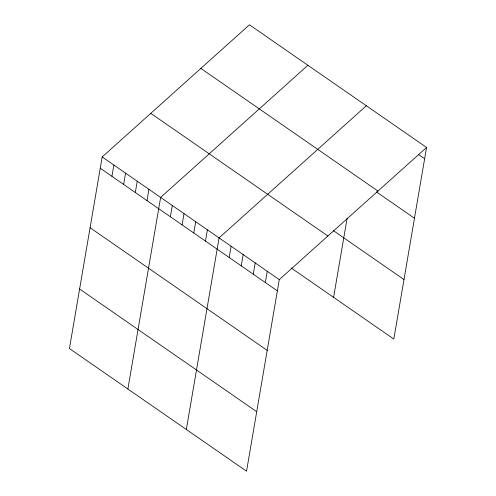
<?xml version="1.0" encoding="UTF-8"?>
<svg xmlns="http://www.w3.org/2000/svg" width="496" height="496" viewBox="0 0 496 496"><rect width="100%" height="100%" fill="white"/><g stroke="black" fill="none" stroke-linecap="round" stroke-linejoin="round"><path stroke-width="0.74" d="M102.182 156.947L69.434 348.533L246.543 471.2L279.291 279.614L426.566 147.467L249.457 24.8L102.182 156.947L279.291 279.614M111.947 176.316L113.875 165.044M123.634 184.413L125.562 173.141M135.327 192.51L137.249 181.232M147.014 200.607L148.943 189.329M127.881 389.013L160.63 197.427L307.904 65.28M170.395 216.795L172.323 205.524M182.082 224.893L184.01 213.615M193.769 232.99L195.697 221.712M205.462 241.087L207.39 229.809M186.329 429.493L219.077 237.906L366.346 105.76M229.189 257.523L231.117 246.245M241.236 265.862L243.164 254.591M253.276 274.207L255.204 262.93M265.323 282.546L267.251 271.269M333.597 297.346L347.138 218.141M426.566 147.467L393.818 339.053L291.146 267.945M418.295 154.349L424.638 158.739M200.855 68.411L377.964 191.072M376.433 191.902L414.464 218.246M333.312 230.603L403.986 279.552M150.784 113.336L327.893 236.003M100.26 168.225L277.363 290.885M90.086 227.726L267.195 350.393M79.608 289.032L256.717 411.699"/></g></svg>
